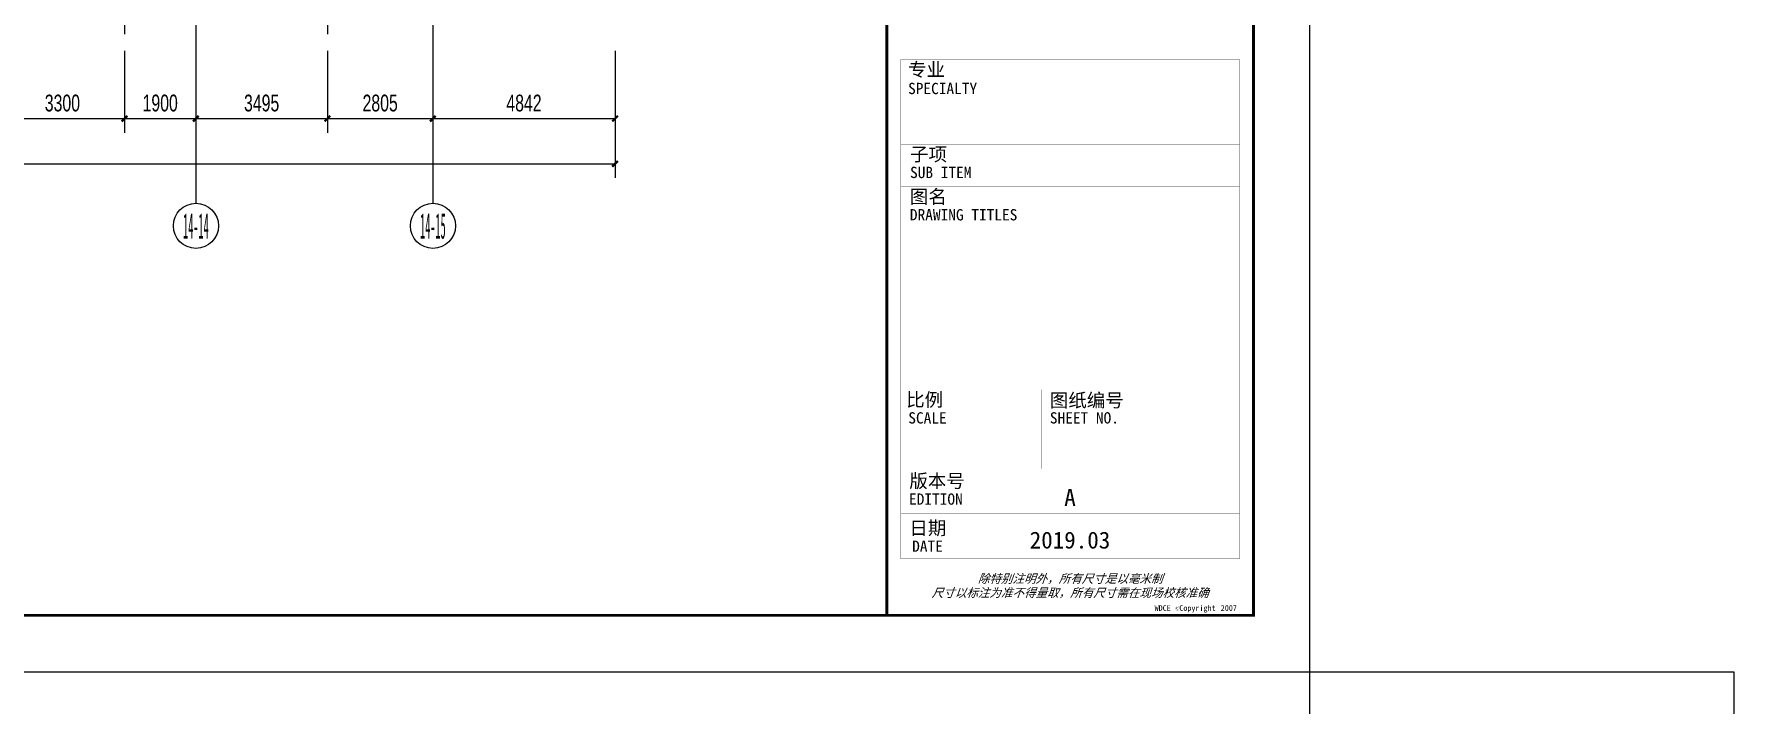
# Model space of a CAD drawing. Extents: x -233336 to 840473, y -28113 to 330904.
# Drawn here: x 795279 to 840473, y 60108 to 77946 of the extents above; entities that cross this region are included whole.
import ezdxf
from ezdxf.enums import TextEntityAlignment as Align
from ezdxf.xclip import XClip

# ---------------------------------------------------------------- set-up
doc = ezdxf.new("R2010")
doc.units = 0
doc.header["$LTSCALE"] = 1000
doc.header["$XCLIPFRAME"] = 2
doc.linetypes.add('104-14# 核心筒$0$DOTE', pattern=[2.42, 2, -0.2, 0.02, -0.2])
doc.layers.get('0').update_dxf_attribs({"linetype": 'CONTINUOUS'})
doc.layers.get('Defpoints').update_dxf_attribs({"linetype": 'CONTINUOUS'})
for name, color, linetype in [('104-14# 核心筒$0$01-标注_轴线坐标', 8, 'CONTINUOUS'), ('104-14# 核心筒$0$A_AXIS-轴线', 8, '104-14# 核心筒$0$DOTE'), ('104-14# 核心筒$0$AXIS_TEXT', 7, 'CONTINUOUS'), ('AXIS_TEXT', 7, 'CONTINUOUS')]:
    doc.layers.add(name, color=color, linetype=linetype)
doc.styles.add('104-14# 核心筒$0$_TCH_AXIS', font='STXIHEI.TTF', dxfattribs={"width": 0.8})
doc.styles.add('104-14# 核心筒$0$_TCH_DIM_T3', font='ros.shx', dxfattribs={"width": 0.705882, "bigfont": 'jd.shx'})
doc.styles.add('COMPLEX', font='COMPLEX')
doc.styles.add('图签信息$0$华文细黑', font='STXIHEI.TTF', dxfattribs={"height": 10})
doc.dimstyles.new('104-14# 核心筒$0$_TCH_ARCH&&150', dxfattribs={"dimtxt": 446.25, "dimasz": 150, "dimexe": 375, "dimexo": 450, "dimgap": 189.375, "dimtad": 1, "dimdec": 0, "dimzin": 0, "dimdsep": 46, "dimtxsty": '104-14# 核心筒$0$_TCH_DIM_T3', "dimblk": '104-14# 核心筒$0$_ArchTick', "dimcen": 0.09, "dimclrt": 7, "dimazin": 2, "dimtfac": 1, "dimtdec": 0, "dimtix": 1, "dimtmove": 2, "dimatfit": 3, "dimfxl": 0, "dimtolj": 1, "dimtzin": 0, "dimarcsym": 0})

# ---------------------------------------------------------------- blocks, each defined once
blk = doc.blocks.new('图框-A1+1-2')
at = {"const_width": 0.05}
blk.add_lwpolyline([(0, 0), (1261, 0), (1261, 594), (0, 594)], close=True, dxfattribs=at)
blk = doc.blocks.new('图框-A1+1-4')
for points, const_width in [([(0, 0), (1051, 0), (1051, 594), (0, 594)], 0.05), ([(976, 584), (25, 584), (25, 10), (976, 10)], 0.5)]:
    blk.add_lwpolyline(points, close=True, dxfattribs=dict(const_width=const_width))
blk = doc.blocks.new('图签信息$0$WDCE Copyright200X')
at = {"const_width": 0.016}
blk.add_lwpolyline([(-10.6, 1.26, 1), (-11.4, 1.26, 1)], format="xyb", close=True, dxfattribs=at)
at = {"style": '图签信息$0$华文细黑'}
for s, p in [('WDCE ', (-11.46, 0.5)), ('     Copyright ', (-3.51, 0.5))]:
    blk.add_text(s, height=1, dxfattribs=at).set_placement(p, align=Align.BOTTOM_RIGHT)
blk.add_text('c', height=0.6, dxfattribs=at).set_placement((-11.04, 1.35), align=Align.MIDDLE_CENTER)
blk.add_attdef('200X', text='', height=1, dxfattribs=at).set_placement((-0.45, 0.5), align=Align.BOTTOM_RIGHT)
blk = doc.blocks.new('图签信息')
at = {"const_width": 0.5}
blk.add_lwpolyline([(-65, 0), (0, 0), (0, 500.5), (-65, 500.5)], close=True, dxfattribs=at)
at = {"const_width": 0.05}
for points in [[(-62.5, 98.5), (-2.5, 98.5), (-2.5, 10), (-62.5, 10), (-62.5, 98.5)], [(-62.5, 83.5), (-2.5, 83.5)], [(-62.5, 76), (-2.5, 76)], [(-62.5, 40), (-2.5, 40)], [(-37.5, 40), (-37.5, 26)], [(-62.5, 26), (-2.5, 26)], [(-62.5, 18), (-2.5, 18)]]:
    blk.add_lwpolyline(points, dxfattribs=at)
blk.add_blockref('图签信息$0$WDCE Copyright200X', (-2.5, 0)).add_auto_attribs({'200X': '2007'})
at = {"style": '图签信息$0$华文细黑'}
for s, height, p in [('专业', 2.4, (-61.23, 97.93)), ('SPECIALTY', 2, (-61.23, 94.38)), ('子项', 2.4, (-60.88, 82.92)), ('SUB ITEM', 2, (-60.88, 79.5)), ('图名', 2.4, (-60.91, 75.41)), ('DRAWING TITLES', 2, (-60.91, 72)), ('比例', 2.4, (-61.56, 39.42)), ('图纸编号', 2.4, (-36.1, 39.32)), ('SCALE', 2, (-61.19, 36)), ('SHEET NO.', 2, (-36.1, 36)), ('版本号', 2.4, (-61, 25.03)), ('EDITION', 2, (-61.06, 21.61)), ('日期', 2.4, (-61, 16.68)), ('DATE', 2, (-60.5, 13.26))]:
    blk.add_text(s, height=height, dxfattribs=at).set_placement(p, align=Align.TOP_LEFT)
at = {"color": 4, "style": '图签信息$0$华文细黑'}
for s, p in [('A', (-32.53, 19.4)), ('2019.03', (-32.53, 11.84))]:
    blk.add_text(s, height=3, dxfattribs=at).set_placement(p, align=Align.CENTER)
at = {"style": '图签信息$0$华文细黑', "oblique": 20}
for s, p in [('除特别注明外，所有尺寸是以毫米制', (-32.5, 6.5)), ('尺寸以标注为准不得量取，所有尺寸需在现场校核准确', (-32.5, 4))]:
    blk.add_text(s, height=1.5, dxfattribs=at).set_placement(p, align=Align.MIDDLE_CENTER)
blk = doc.blocks.new('图签-A1')
at = {"color": 2}
blk.add_blockref('图签信息', (0, 0), dxfattribs=at)
blk = doc.blocks.new('104-14# 核心筒$0$_ArchTick')
at = {"color": 0, "linetype": 'ByBlock', "const_width": 0.4}
blk.add_lwpolyline([(-0.5, -0.5), (0.5, 0.5)], dxfattribs=at)
blk = doc.blocks.new('*D306')
at = {"layer": '104-14# 核心筒$0$01-标注_轴线坐标', "color": 0, "lineweight": -2}
for p, q in [((-6010, 80105), (-6010, 76730)), ((120742, 80105), (120742, 76730)), ((-6010, 77105), (120742, 77105))]:
    blk.add_line(p, q, dxfattribs=at)
at = {"layer": 'Defpoints', "color": 0}
for p in [(-6010, 80555), (120742, 80555), (120742, 77105)]:
    blk.add_point(p, dxfattribs=at)
at = {"layer": '104-14# 核心筒$0$01-标注_轴线坐标', "color": 0, "lineweight": -2, "xscale": 150, "yscale": 150, "zscale": 150, "rotation": 180}
blk.add_blockref('104-14# 核心筒$0$_ArchTick', (-6010, 77105), dxfattribs=at)
at = {"layer": '104-14# 核心筒$0$01-标注_轴线坐标', "color": 0, "lineweight": -2, "xscale": 150, "yscale": 150, "zscale": 150}
blk.add_blockref('104-14# 核心筒$0$_ArchTick', (120742, 77105), dxfattribs=at)
at = {"layer": '104-14# 核心筒$0$01-标注_轴线坐标', "color": 7, "insert": (57366, 77517), "char_height": 446.2, "attachment_point": 5, "style": '104-14# 核心筒$0$_TCH_DIM_T3'}
blk.add_mtext('\\A1;126752', dxfattribs=at)
blk = doc.blocks.new('*D320')
at = {"layer": '104-14# 核心筒$0$01-标注_轴线坐标', "color": 0, "lineweight": -2}
for p, q in [((104400, 80105), (104400, 77930)), ((107700, 80105), (107700, 77930)), ((104400, 78305), (107700, 78305))]:
    blk.add_line(p, q, dxfattribs=at)
at = {"layer": 'Defpoints', "color": 0}
for p in [(104400, 80555), (107700, 80555), (107700, 78305)]:
    blk.add_point(p, dxfattribs=at)
at = {"layer": '104-14# 核心筒$0$01-标注_轴线坐标', "color": 0, "lineweight": -2, "xscale": 150, "yscale": 150, "zscale": 150, "rotation": 180}
blk.add_blockref('104-14# 核心筒$0$_ArchTick', (104400, 78305), dxfattribs=at)
at = {"layer": '104-14# 核心筒$0$01-标注_轴线坐标', "color": 0, "lineweight": -2, "xscale": 150, "yscale": 150, "zscale": 150}
blk.add_blockref('104-14# 核心筒$0$_ArchTick', (107700, 78305), dxfattribs=at)
at = {"layer": '104-14# 核心筒$0$01-标注_轴线坐标', "color": 7, "insert": (106050, 78717), "char_height": 446.2, "attachment_point": 5, "style": '104-14# 核心筒$0$_TCH_DIM_T3'}
blk.add_mtext('\\A1;3300', dxfattribs=at)
blk = doc.blocks.new('*D321')
at = {"layer": '104-14# 核心筒$0$01-标注_轴线坐标', "color": 0, "lineweight": -2}
for p, q in [((107700, 80105), (107700, 77930)), ((109600, 80105), (109600, 77930)), ((107700, 78305), (109600, 78305))]:
    blk.add_line(p, q, dxfattribs=at)
at = {"layer": 'Defpoints', "color": 0}
for p in [(107700, 80555), (109600, 80555), (109600, 78305)]:
    blk.add_point(p, dxfattribs=at)
at = {"layer": '104-14# 核心筒$0$01-标注_轴线坐标', "color": 0, "lineweight": -2, "xscale": 150, "yscale": 150, "zscale": 150, "rotation": 180}
blk.add_blockref('104-14# 核心筒$0$_ArchTick', (107700, 78305), dxfattribs=at)
at = {"layer": '104-14# 核心筒$0$01-标注_轴线坐标', "color": 0, "lineweight": -2, "xscale": 150, "yscale": 150, "zscale": 150}
blk.add_blockref('104-14# 核心筒$0$_ArchTick', (109600, 78305), dxfattribs=at)
at = {"layer": '104-14# 核心筒$0$01-标注_轴线坐标', "color": 7, "insert": (108650, 78717), "char_height": 446.2, "attachment_point": 5, "style": '104-14# 核心筒$0$_TCH_DIM_T3'}
blk.add_mtext('\\A1;1900', dxfattribs=at)
blk = doc.blocks.new('*D322')
at = {"layer": '104-14# 核心筒$0$01-标注_轴线坐标', "color": 0, "lineweight": -2}
for p, q in [((109600, 80105), (109600, 77930)), ((113095, 80105), (113095, 77930)), ((109600, 78305), (113095, 78305))]:
    blk.add_line(p, q, dxfattribs=at)
at = {"layer": 'Defpoints', "color": 0}
for p in [(109600, 80555), (113095, 80555), (113095, 78305)]:
    blk.add_point(p, dxfattribs=at)
at = {"layer": '104-14# 核心筒$0$01-标注_轴线坐标', "color": 0, "lineweight": -2, "xscale": 150, "yscale": 150, "zscale": 150, "rotation": 180}
blk.add_blockref('104-14# 核心筒$0$_ArchTick', (109600, 78305), dxfattribs=at)
at = {"layer": '104-14# 核心筒$0$01-标注_轴线坐标', "color": 0, "lineweight": -2, "xscale": 150, "yscale": 150, "zscale": 150}
blk.add_blockref('104-14# 核心筒$0$_ArchTick', (113095, 78305), dxfattribs=at)
at = {"layer": '104-14# 核心筒$0$01-标注_轴线坐标', "color": 7, "insert": (111347, 78717), "char_height": 446.2, "attachment_point": 5, "style": '104-14# 核心筒$0$_TCH_DIM_T3'}
blk.add_mtext('\\A1;3495', dxfattribs=at)
blk = doc.blocks.new('*D323')
at = {"layer": '104-14# 核心筒$0$01-标注_轴线坐标', "color": 0, "lineweight": -2}
for p, q in [((113095, 80105), (113095, 77930)), ((115900, 80105), (115900, 77930)), ((113095, 78305), (115900, 78305))]:
    blk.add_line(p, q, dxfattribs=at)
at = {"layer": 'Defpoints', "color": 0}
for p in [(113095, 80555), (115900, 80555), (115900, 78305)]:
    blk.add_point(p, dxfattribs=at)
at = {"layer": '104-14# 核心筒$0$01-标注_轴线坐标', "color": 0, "lineweight": -2, "xscale": 150, "yscale": 150, "zscale": 150, "rotation": 180}
blk.add_blockref('104-14# 核心筒$0$_ArchTick', (113095, 78305), dxfattribs=at)
at = {"layer": '104-14# 核心筒$0$01-标注_轴线坐标', "color": 0, "lineweight": -2, "xscale": 150, "yscale": 150, "zscale": 150}
blk.add_blockref('104-14# 核心筒$0$_ArchTick', (115900, 78305), dxfattribs=at)
at = {"layer": '104-14# 核心筒$0$01-标注_轴线坐标', "color": 7, "insert": (114498, 78717), "char_height": 446.2, "attachment_point": 5, "style": '104-14# 核心筒$0$_TCH_DIM_T3'}
blk.add_mtext('\\A1;2805', dxfattribs=at)
blk = doc.blocks.new('*D324')
at = {"layer": '104-14# 核心筒$0$01-标注_轴线坐标', "color": 0, "lineweight": -2}
for p, q in [((115900, 80105), (115900, 77930)), ((120742, 80105), (120742, 77930)), ((115900, 78305), (120742, 78305))]:
    blk.add_line(p, q, dxfattribs=at)
at = {"layer": 'Defpoints', "color": 0}
for p in [(115900, 80555), (120742, 80555), (120742, 78305)]:
    blk.add_point(p, dxfattribs=at)
at = {"layer": '104-14# 核心筒$0$01-标注_轴线坐标', "color": 0, "lineweight": -2, "xscale": 150, "yscale": 150, "zscale": 150, "rotation": 180}
blk.add_blockref('104-14# 核心筒$0$_ArchTick', (115900, 78305), dxfattribs=at)
at = {"layer": '104-14# 核心筒$0$01-标注_轴线坐标', "color": 0, "lineweight": -2, "xscale": 150, "yscale": 150, "zscale": 150}
blk.add_blockref('104-14# 核心筒$0$_ArchTick', (120742, 78305), dxfattribs=at)
at = {"layer": '104-14# 核心筒$0$01-标注_轴线坐标', "color": 7, "insert": (118321, 78717), "char_height": 446.2, "attachment_point": 5, "style": '104-14# 核心筒$0$_TCH_DIM_T3'}
blk.add_mtext('\\A1;4842', dxfattribs=at)
blk = doc.blocks.new('_AXISO')
blk.add_circle((0, 0), 0.5)
at = {"layer": 'AXIS_TEXT', "style": 'COMPLEX', "width": 1.041667}
blk.add_attdef('A', text='', height=0.56, dxfattribs=at).set_placement((-0.25, -0.28), (0.25, -0.28), align=Align.FIT)
blk = doc.blocks.new('104-14# 核心筒')
at = {"layer": '104-14# 核心筒$0$01-标注_轴线坐标'}
for p, q in [((109600, 80554.9), (109600, 76054.9)), ((115900, 80554.9), (115900, 76054.9))]:
    blk.add_line(p, q, dxfattribs=at)
at = {"layer": '104-14# 核心筒$0$A_AXIS-轴线'}
for p, q in [((109600, 139633.6), (109600, 80554.9)), ((115900, 139633.6), (115900, 80554.9)), ((113095, 96800), (113095, 80554.9)), ((107700, 89100), (107700, 80554.9))]:
    blk.add_line(p, q, dxfattribs=at)
at = {"layer": '104-14# 核心筒$0$01-标注_轴线坐标'}
ref = blk.add_blockref('_AXISO', (109600, 75454.9), dxfattribs=dict(at, xscale=1200, yscale=1200, zscale=1200))
ref.add_attrib('A', '14-14', dxfattribs={"layer": '104-14# 核心筒$0$AXIS_TEXT', "height": 678.82, "style": '104-14# 核心筒$0$_TCH_AXIS', "width": 0.366464}).set_placement((109260.6, 75115.5), (109939.4, 75115.5), align=Align.FIT)
ref = blk.add_blockref('_AXISO', (115900, 75454.9), dxfattribs=dict(at, xscale=1200, yscale=1200, zscale=1200))
ref.add_attrib('A', '14-15', dxfattribs={"layer": '104-14# 核心筒$0$AXIS_TEXT', "height": 678.82, "style": '104-14# 核心筒$0$_TCH_AXIS', "width": 0.366464}).set_placement((115560.6, 75115.5), (116239.4, 75115.5), align=Align.FIT)
for p1, p2, distance, text, picture, middle in [((-6009.8, 80554.9), (120741.8, 80554.9), -3450, '126752', '*D306', (57366, 77517.4)), ((104400, 80554.9), (107700, 80554.9), -2250, '3300', '*D320', (106050, 78717.4)), ((107700, 80554.9), (109600, 80554.9), -2250, '1900', '*D321', (108650, 78717.4)), ((109600, 80554.9), (113095, 80554.9), -2250, '3495', '*D322', (111347.5, 78717.4)), ((113095, 80554.9), (115900, 80554.9), -2250, '2805', '*D323', (114497.5, 78717.4)), ((115900, 80554.9), (120741.8, 80554.9), -2250, '4842', '*D324', (118320.9, 78717.4))]:
    dim = blk.add_aligned_dim(p1=p1, p2=p2, distance=distance, text=text, dimstyle='104-14# 核心筒$0$_TCH_ARCH&&150', dxfattribs=at)
    dim.commit()
    dim.dimension.update_dxf_attribs({"geometry": picture, "text_midpoint": middle})
blk = doc.blocks.new('X-104 14#平面')
for points in [[(-18433.5, 63600), (139216.5, 63600), (139216.5, 152700), (-18433.5, 152700)], [(-38664.4, 63600), (150485.6, 63600), (150485.6, -25500), (-38664.4, -25500)]]:
    blk.add_lwpolyline(points, close=True)
ref = blk.add_blockref('104-14# 核心筒', (0, 0))
XClip(ref).set_block_clipping_path([(-38664.3623821461, -25500), (139216.5485069363, 330900)])
at = {"xscale": 150, "yscale": 150, "zscale": 150}
for name, p in [('图框-A1+1-4', (-18433.5, 63600)), ('图签-A1', (137716.5, 65100)), ('图框-A1+1-2', (-38664.4, -25500))]:
    blk.add_blockref(name, p, dxfattribs=at)

msp = doc.modelspace()

# ---------------------------------------------------------------- block references
msp.add_blockref('X-104 14#平面', (689983.4, -2608.9))

doc.saveas('drawing.dxf')
